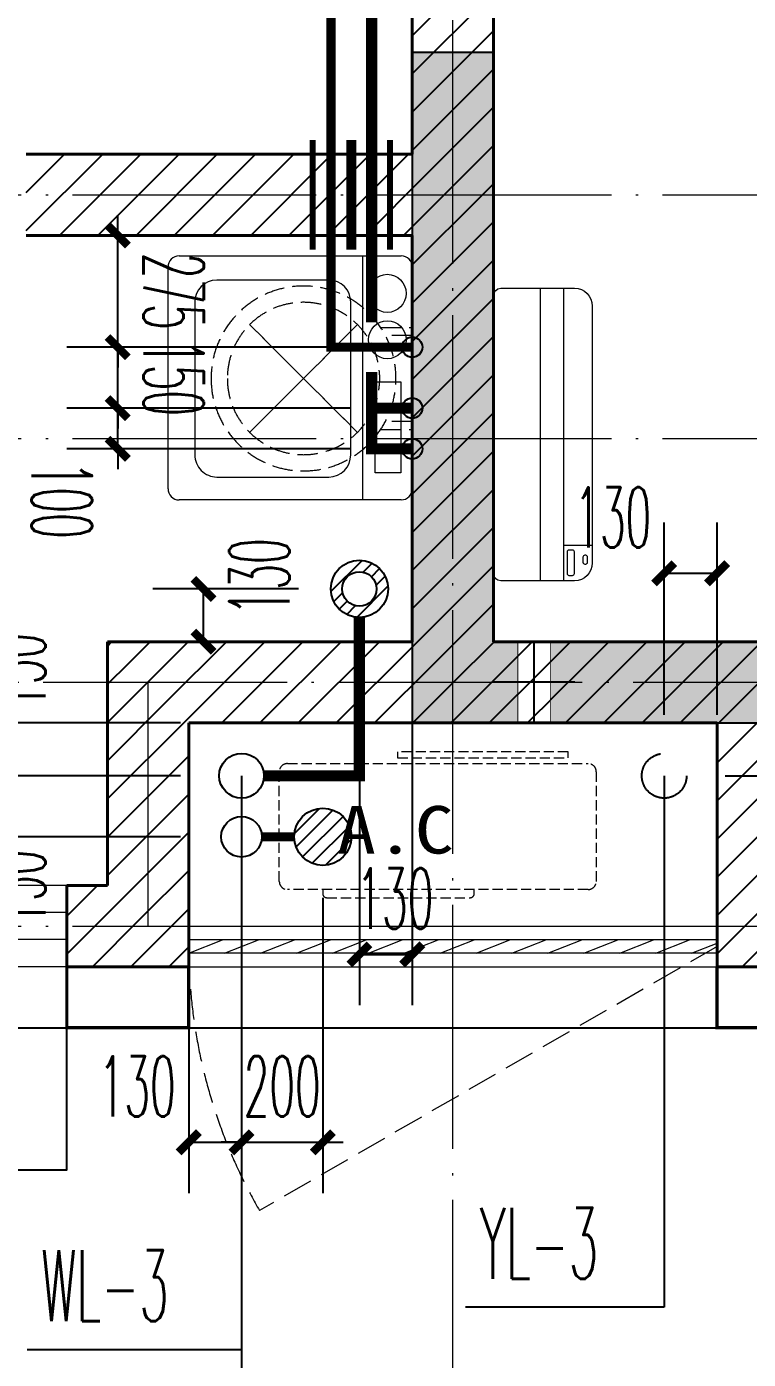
# Model space of a CAD drawing. Extents: x 27938 to 1042331, y -235042 to 1535213.
# Drawn here: x 690468 to 692244, y 133716 to 136996 of the extents above; entities that cross this region are included whole.
import ezdxf

# ---------------------------------------------------------------- set-up
doc = ezdxf.new("R2010")
doc.units = 0
doc.header["$LTSCALE"] = 1000
doc.header["$MEASUREMENT"] = 0
for name, pattern in [('$1$DASH', [0.35, 0.25, -0.1]), ('DASH', [0.35, 0.25, -0.1]), ('DOTE', [2.42, 2, -0.2, 0.02, -0.2])]:
    doc.linetypes.add(name, pattern=pattern)
for name, color, linetype in [('$RECOVER_210609100354-0', 7, 'Continuous'), ('$RECOVER_210609100354-25', 7, 'Continuous'), ('$RECOVER_210609100354-5', 7, 'Continuous'), ('3.5方案汇报，与郭总、侯月琴确定户型_t8$0$2020.03.04 -1安徽标准化洋房户型(UA）_t8_t8$0$看线', 154, 'Continuous'), ('COLUMN', 9, 'Continuous'), ('DIM_凝结', 3, 'Continuous'), ('DIM_污水', 3, 'Continuous'), ('DIM_雨水', 3, 'Continuous'), ('EQUIP_地漏', 7, 'Continuous'), ('PIPE-凝结', 150, 'N'), ('PIPE-污水', 2, 'W'), ('PIPE-热给水', 5, 'RJ1'), ('PIPE-给水', 3, 'J1'), ('TWT_DIM', 3, 'Continuous'), ('VALVE_不分区给水', 7, 'Continuous'), ('VPIPE-凝结', 150, 'Continuous'), ('VPIPE-污水', 2, 'W'), ('VPIPE-热给水', 5, 'RJ1'), ('VPIPE-给水', 3, 'TG_J'), ('VPIPE-雨水', 4, 'DASH'), ('机电标识类', 1, 'Continuous'), ('看线', 251, 'Continuous')]:
    doc.layers.add(name, color=color, linetype=linetype)
for name, color, linetype, lineweight in [('DOTE', 19, 'DOTE', 9), ('LVTRY', 1, 'Continuous', 13), ('PUB_HATCH', 8, 'Continuous', 9), ('WALL', 9, 'Continuous', 40), ('WINDOW', 8, 'Continuous', 15), ('平面-栏杆', 135, 'Continuous', 15), ('平面-看线', 45, 'Continuous', 15), ('平面-空调室内机', 176, 'Continuous', 9), ('平面-空调预留孔', 173, 'Continuous', 15), ('空调', 76, 'Continuous', 13)]:
    doc.layers.add(name, color=color, linetype=linetype, lineweight=lineweight)
doc.styles.add('_TCH_DIM_T3', font='SIMPLEX.shx', dxfattribs={"width": 0.494118, "bigfont": 'GBCBIG.shx'})
doc.styles.add('_TWT_SERIAL', font='simplex.shx', dxfattribs={"width": 0.6, "oblique": 10, "height": 3, "bigfont": 'aadri.shx'})
doc.styles.get("Standard").update_dxf_attribs({"font": 'gbenor.shx', "bigfont": 'gbcbig.shx'})
doc.styles.add('TG_LINETYPE', font='SIMPLEX', dxfattribs={"width": 0.8, "height": 3, "bigfont": 'HZTXT'})
doc.styles.add('黑体', font='simhei.ttf')
doc.linetypes.add('J1', pattern='A,3,-0.2,["J1",Standard,S=0.25,R=0,X=-0.1,Y=-0.115],-0.35', length=3.55)
doc.linetypes.add('N', pattern='A,3,-0.2,["N",Standard,S=0.25,R=0,X=-0.1,Y=-0.115],-0.2', length=3.4)
doc.linetypes.add('RJ1', pattern='A,3,-0.2,["RJ1",Standard,S=0.25,R=0,X=-0.1,Y=-0.115],-0.5', length=3.7)
doc.linetypes.add('TG_J', pattern='A,2,-0.22,["J",TG_LINETYPE,S=0.1,R=0,X=-0.18,Y=-0.15],0', length=2.22)
doc.linetypes.add('W', pattern='A,3,-0.2,["W",Standard,S=0.25,R=0,X=-0.1,Y=-0.115],-0.2', length=3.4)
doc.dimstyles.new('_TWT_ARCH&&50', dxfattribs={"dimtxt": 148.75, "dimasz": 50, "dimexe": 125, "dimexo": 150, "dimgap": 63.125, "dimtad": 1, "dimdec": 0, "dimzin": 0, "dimdsep": 46, "dimtxsty": '_TCH_DIM_T3', "dimblk": 'ARCHTICK', "dimcen": 0.09, "dimclrt": 7, "dimazin": 2, "dimtfac": 1, "dimtdec": 0, "dimtix": 1, "dimtmove": 2, "dimatfit": 3, "dimfxl": 1, "dimtolj": 1, "dimtzin": 0, "dimarcsym": 0})
pattern_1 = [(45, (0, 47.75), (-47.022601, 47.022601), [])]

# ---------------------------------------------------------------- blocks, each defined once
blk = doc.blocks.new('GFDGDGRDGRDG')
at = {"layer": 'DOTE', "linetype": 'DOTE', "ltscale": 0.3}
for p, q in [((584693.7, 360558.3), (584693.7, 376108.3)), ((573593.7, 364358.3), (626393.7, 364358.3)), ((573593.7, 363758.3), (626393.7, 363758.3)), ((626393.7, 363158.3), (573593.7, 363158.3)), ((583943.7, 362558.3), (583943.7, 363158.3)), ((573593.7, 362558.3), (626393.7, 362558.3))]:
    blk.add_line(p, q, dxfattribs=at)
blk = doc.blocks.new('HFHFHFHFTF')
at = {"layer": 'PUB_HATCH'}
blk.add_hatch(color=256, dxfattribs=at).paths.add_polyline_path([(546266.6, 365523.7), (545516.6, 365523.7), (545516.6, 366973.7), (545316.6, 366973.7), (545316.6, 365323.7), (546266.6, 365323.7)])
at = {"layer": 'COLUMN', "color": 8}
for p, q in [((545516.6, 366973.7), (545316.6, 366973.7)), ((545316.6, 366973.7), (545316.6, 365323.7)), ((545516.6, 365523.7), (545516.6, 366973.7)), ((546266.6, 365523.7), (545516.6, 365523.7)), ((545316.6, 365323.7), (546266.6, 365323.7))]:
    blk.add_line(p, q, dxfattribs=at)
blk = doc.blocks.new('RECTANG')
at = {"color": 0}
for p, q in [((1, 1), (0, 1)), ((0, 1), (0, 0)), ((1, 0), (1, 1)), ((0, 0), (1, 0))]:
    blk.add_line(p, q, dxfattribs=at)
blk = doc.blocks.new('洗衣机')
at = {"layer": 'LVTRY', "color": 0}
for p, q in [((3791567.4, 243472.1), (3791021, 243472.1)), ((3791116.5, 243472.1), (3791116.5, 242871.5)), ((3790993.7, 243444.5), (3790993.7, 242899.1)), ((3791594.6, 242899.1), (3791594.6, 243444.5)), ((3791199, 243412.7), (3791474.9, 243412.7)), ((3791145.1, 242982.5), (3791145.1, 243358)), ((3791528.8, 243358), (3791528.8, 242982.5)), ((3791474.9, 242927.8), (3791199, 242927.8)), ((3791021, 242871.5), (3791567.4, 242871.5))]:
    blk.add_line(p, q, dxfattribs=at)
at = {"layer": 'LVTRY', "color": 0, "extrusion": (0, 0, -1)}
for centre, major_axis, start_param, end_param in [((3791021, 243444.5), (0, 27.6), -1.570796, 0), ((3791567.4, 243444.5), (0, 27.6), 0, 1.570796), ((3791055.1, 243379.8), (0, 46.9), 3.141593, 9.424778), ((3791199, 243358), (0, 54.7), 4.712389, 6.283185), ((3791474.9, 243358), (0, 54.7), 0, 1.570796), ((3791055.1, 243265.7), (0, 46.9), 3.141593, 9.424778), ((3791199, 242982.5), (0, 54.7), 3.141593, 4.712389), ((3791474.9, 242982.5), (0, 54.7), 1.570796, 3.141593), ((3791021, 242899.1), (0, 27.6), 3.141593, 4.712389), ((3791567.4, 242899.1), (0, 27.6), 1.570796, 3.141593)]:
    blk.add_ellipse(centre, major_axis=major_axis, ratio=0.986385, start_param=start_param, end_param=end_param, dxfattribs=at)
at = {"layer": 'LVTRY', "color": 8, "xscale": 63.25620569481588, "yscale": 224.5369532744355, "zscale": 64.12934308941763, "rotation": 180}
blk.add_blockref('RECTANG', (3791085.2, 243162.4), dxfattribs=at)
blk = doc.blocks.new('dnfhfn')
at = {"color": 0, "linetype": '$1$DASH', "ltscale": 0.2}
for p, q in [((101.9, 495, 0), (121.9, 495, 0)), ((101.9, 417.2, 0), (101.9, 495, 0)), ((121.9, 495, 0), (121.9, 429, 0)), ((353.1, 495, 0), (333.1, 495, 0)), ((333.1, 495, 0), (333.1, 429, 0)), ((353.1, 417.2, 0), (353.1, 495, 0))]:
    blk.add_line(p, q, dxfattribs=at)
at = {"color": 0, "linetype": '$1$DASH', "ltscale": 0.2, "elevation": 0}
for points in [[(94.9, 360.1), (94.9, 360.1), (360.1, 94.9), (360.1, 94.9)], [(360.1, 360.1), (94.9, 94.9), (94.9, 94.9), (360.1, 360.1)]]:
    blk.add_lwpolyline(points, close=True, dxfattribs=at)
at = {"color": 0, "linetype": '$1$DASH', "ltscale": 0.2}
for radius in [227.5, 187.5]:
    blk.add_circle((227.5, 227.5, 0), radius, dxfattribs=at)
blk = doc.blocks.new('dongkong')
at = {"color": 0}
blk.add_wipeout([(-603756, 210771), (-603756, 210570.8), (-603836, 210570.8), (-603836, 210771)], dxfattribs=at)
at = {"layer": '机电标识类', "color": 0, "linetype": 'DASH', "ltscale": 400}
for p, q in [((-603796, 210771), (-603796, 210570.8)), ((-603896, 210670.7), (-603696, 210670.7))]:
    blk.add_line(p, q, dxfattribs=at)
at = {"layer": '空调', "color": 0, "linetype": 'DASH', "const_width": 2}
blk.add_lwpolyline([(-603756, 210771), (-603756, 210570.8), (-603836, 210570.8), (-603836, 210771)], close=True, dxfattribs=at)
blk = doc.blocks.new('A$C001338C2')
at = {"color": 0}
for p, q in [((845, 303.6), (55, 303.6)), ((109.1, 214.8), (109.1, 303.6)), ((0, 248.6), (0, 22)), ((900, 22), (900, 248.6)), ((22, 0), (878, 0))]:
    blk.add_line(p, q, dxfattribs=at)
at = {"color": 0, "lineweight": 5}
for p, q in [((900, 214.8), (0, 214.8)), ((900, 143.2), (0, 143.2))]:
    blk.add_line(p, q, dxfattribs=at)
at = {"color": 0}
for points in [[(73.1, 275), (56.8, 275, -0.414214), (51.3, 280.5), (51.3, 283.4, -0.414214), (56.8, 288.9), (73.1, 288.9, -0.414214), (78.6, 283.4), (78.6, 280.5, -0.414214)], [(89.2, 226.4), (22.2, 226.4, -0.414214), (16.7, 231.9), (16.7, 243.1, -0.414214), (22.2, 248.6), (89.2, 248.6, -0.414214), (94.7, 243.1), (94.7, 231.9, -0.414214)]]:
    blk.add_lwpolyline(points, format="xyb", close=True, dxfattribs=at)
for centre, radius, start, end in [((55, 248.6), 55, 90, 180), ((845, 248.6), 55, 360, 90), ((22, 22), 22, 180, 270), ((878, 22), 22, 270, 360)]:
    blk.add_arc(centre, radius, start, end, dxfattribs=at)
blk = doc.blocks.new('gsergvr')
at = {"layer": '平面-空调预留孔', "color": 0, "linetype": 'DASH', "ltscale": 0.1}
for p, q in [((34075.4, 17176.2), (34075.4, 17166.2)), ((34085.4, 17156.2), (34438.2, 17156.2)), ((34448.2, 17166.2), (34448.2, 17176.2))]:
    blk.add_line(p, q, dxfattribs=at)
blk.add_lwpolyline([(34728.6, 17176.2), (33988.6, 17176.2, -0.414214), (33968.6, 17196.2), (33968.6, 17466.2, -0.414214), (33988.6, 17486.2), (34728.6, 17486.2, -0.414214), (34748.6, 17466.2), (34748.6, 17196.2, -0.414214)], format="xyb", close=True, dxfattribs=at)
blk.add_lwpolyline([(34679.3, 17515.3), (34259.5, 17515.3), (34259.5, 17500.2), (34679.3, 17500.2)], close=True, dxfattribs=at)
for centre, start, end in [((34085.4, 17166.2), 180, 270), ((34438.2, 17166.2), 270, 0)]:
    blk.add_arc(centre, 10, start, end, dxfattribs=at)
at = {"layer": '平面-空调预留孔', "color": 0, "linetype": 'DASH', "ltscale": 0.1, "style": '黑体', "width": 1.2}
blk.add_text('A.C', height=117.05, dxfattribs=at).set_placement((34110.9, 17264.8))
blk = doc.blocks.new('rtyryrtyeeretee')
at = {"layer": '平面-空调预留孔', "color": 8}
blk.add_blockref('gsergvr', (635673.5, 326705.8), dxfattribs=at)
blk = doc.blocks.new('$VALVE$00000533')
at = {"ltscale": 0.5, "const_width": 25}
for points in [[(-225, 75), (225, 75)], [(-225, -75), (225, -75)]]:
    blk.add_lwpolyline(points, dxfattribs=at)
blk = doc.blocks.new('_ArchTick')
at = {"color": 0, "linetype": 'ByBlock', "const_width": 0.4}
blk.add_lwpolyline([(-0.5, -0.5), (0.5, 0.5)], dxfattribs=at)
blk = doc.blocks.new('*D309')
at = {"layer": 'Defpoints', "color": 0}
for p in [(690691.8, 136057.2), (691416.6, 136057.2), (691416.6, 135957.2)]:
    blk.add_point(p, dxfattribs=at)
at = {"layer": 'TWT_DIM', "color": 0, "lineweight": -2}
for p, q in [((690691.8, 136057.2), (690691.8, 136107.2)), ((691266.6, 136057.2), (690566.8, 136057.2)), ((690691.8, 135957.2), (690691.8, 136057.2)), ((691266.6, 135957.2), (690566.8, 135957.2)), ((690691.8, 135957.2), (690691.8, 135907.2))]:
    blk.add_line(p, q, dxfattribs=at)
at = {"layer": 'TWT_DIM', "color": 0, "lineweight": -2, "xscale": 50, "yscale": 50, "zscale": 50}
for p, rotation in [((690691.8, 136057.2), 270.0000627216138), ((690691.8, 135957.2), 90.0000627216138)]:
    blk.add_blockref('_ArchTick', p, dxfattribs=dict(at, rotation=rotation))
at = {"layer": 'TWT_DIM', "color": 7, "insert": (690554.3, 135830.6), "char_height": 148.75, "attachment_point": 5, "rotation": 270.0001, "style": '_TCH_DIM_T3'}
blk.add_mtext('\\A1;100', dxfattribs=at)
blk = doc.blocks.new('*D310')
at = {"layer": 'Defpoints', "color": 0}
for p in [(690691.8, 136207.2), (691416.6, 136207.2), (691416.6, 136057.2)]:
    blk.add_point(p, dxfattribs=at)
at = {"layer": 'TWT_DIM', "color": 0, "lineweight": -2}
for p, q in [((690691.8, 136207.2), (690691.8, 136257.2)), ((691266.6, 136207.2), (690566.8, 136207.2)), ((690691.8, 136057.2), (690691.8, 136207.2)), ((691266.6, 136057.2), (690566.8, 136057.2)), ((690691.8, 136057.2), (690691.8, 136007.2))]:
    blk.add_line(p, q, dxfattribs=at)
at = {"layer": 'TWT_DIM', "color": 0, "lineweight": -2, "xscale": 50, "yscale": 50, "zscale": 50}
for p, rotation in [((690691.8, 136207.2), 270.0000627216102), ((690691.8, 136057.2), 90.00006272161015)]:
    blk.add_blockref('_ArchTick', p, dxfattribs=dict(at, rotation=rotation))
at = {"layer": 'TWT_DIM', "color": 7, "insert": (690829.3, 136132.2), "char_height": 148.75, "attachment_point": 5, "rotation": 270.0001, "style": '_TCH_DIM_T3'}
blk.add_mtext('\\A1;150', dxfattribs=at)
blk = doc.blocks.new('*D311')
at = {"layer": 'Defpoints', "color": 0}
for p in [(690691.8, 136482.3), (691416.6, 136482.3), (691416.6, 136207.2)]:
    blk.add_point(p, dxfattribs=at)
at = {"layer": 'TWT_DIM', "color": 0, "lineweight": -2}
for p, q in [((690691.8, 136482.3), (690691.8, 136532.3)), ((691266.6, 136482.3), (690566.8, 136482.3)), ((690691.8, 136207.2), (690691.8, 136482.3)), ((691266.6, 136207.2), (690566.8, 136207.2)), ((690691.8, 136207.2), (690691.8, 136157.2))]:
    blk.add_line(p, q, dxfattribs=at)
at = {"layer": 'TWT_DIM', "color": 0, "lineweight": -2, "xscale": 50, "yscale": 50, "zscale": 50}
for p, rotation in [((690691.8, 136482.3), 270.0000627216356), ((690691.8, 136207.2), 90.00006272163566)]:
    blk.add_blockref('_ArchTick', p, dxfattribs=dict(at, rotation=rotation))
at = {"layer": 'TWT_DIM', "color": 7, "insert": (690829.3, 136344.8), "char_height": 148.75, "attachment_point": 5, "rotation": 270.0001, "style": '_TCH_DIM_T3'}
blk.add_mtext('\\A1;275', dxfattribs=at)
blk = doc.blocks.new('*D427')
at = {"layer": 'Defpoints', "color": 0}
for p in [(692166.6, 135650.7), (692036.6, 135152.3), (692166.6, 135152.3)]:
    blk.add_point(p, dxfattribs=at)
at = {"layer": 'TWT_DIM', "color": 0, "lineweight": -2}
for p, q in [((692036.6, 135302.3), (692036.6, 135775.7)), ((692166.6, 135302.3), (692166.6, 135775.7)), ((692036.6, 135650.7), (692166.6, 135650.7))]:
    blk.add_line(p, q, dxfattribs=at)
at = {"layer": 'TWT_DIM', "color": 0, "lineweight": -2, "xscale": 50, "yscale": 50, "zscale": 50, "rotation": 180}
blk.add_blockref('_ArchTick', (692036.6, 135650.7), dxfattribs=at)
at = {"layer": 'TWT_DIM', "color": 0, "lineweight": -2, "xscale": 50, "yscale": 50, "zscale": 50}
blk.add_blockref('_ArchTick', (692166.6, 135650.7), dxfattribs=at)
at = {"layer": 'TWT_DIM', "color": 7, "insert": (691910, 135788.2), "char_height": 148.75, "attachment_point": 5, "style": '_TCH_DIM_T3'}
blk.add_mtext('\\A1;130', dxfattribs=at)
blk = doc.blocks.new('*D428')
at = {"layer": 'Defpoints', "color": 0}
for p in [(692036.6, 135282.3), (692708.2, 135282.3), (692036.6, 135152.3)]:
    blk.add_point(p, dxfattribs=at)
at = {"layer": 'TWT_DIM', "color": 0, "lineweight": -2}
for p, q in [((692186.6, 135282.3), (692833.2, 135282.3)), ((692708.2, 135152.3), (692708.2, 135282.3)), ((692186.6, 135152.3), (692833.2, 135152.3))]:
    blk.add_line(p, q, dxfattribs=at)
at = {"layer": 'TWT_DIM', "color": 0, "lineweight": -2, "xscale": 50, "yscale": 50, "zscale": 50}
for p, rotation in [((692708.2, 135282.3), 90), ((692708.2, 135152.3), 270)]:
    blk.add_blockref('_ArchTick', p, dxfattribs=dict(at, rotation=rotation))
at = {"layer": 'TWT_DIM', "color": 7, "insert": (692570.7, 135025.7), "char_height": 148.75, "attachment_point": 5, "rotation": 90, "style": '_TCH_DIM_T3'}
blk.add_mtext('\\A1;130', dxfattribs=at)
blk = doc.blocks.new('*D429')
at = {"layer": 'Defpoints', "color": 0}
for p in [(690902.9, 135612.3), (691286.6, 135612.3), (691286.6, 135482.3)]:
    blk.add_point(p, dxfattribs=at)
at = {"layer": 'TWT_DIM', "color": 0, "lineweight": -2}
for p, q in [((691136.6, 135612.3), (690777.9, 135612.3)), ((690902.9, 135482.3), (690902.9, 135612.3)), ((691136.6, 135482.3), (690777.9, 135482.3))]:
    blk.add_line(p, q, dxfattribs=at)
at = {"layer": 'TWT_DIM', "color": 0, "lineweight": -2, "xscale": 50, "yscale": 50, "zscale": 50}
for p, rotation in [((690902.9, 135612.3), 90), ((690902.9, 135482.3), 270)]:
    blk.add_blockref('_ArchTick', p, dxfattribs=dict(at, rotation=rotation))
at = {"layer": 'TWT_DIM', "color": 7, "insert": (691040.4, 135641.9), "char_height": 148.75, "attachment_point": 5, "rotation": 90, "style": '_TCH_DIM_T3'}
blk.add_mtext('\\A1;130', dxfattribs=at)
blk = doc.blocks.new('*D430')
at = {"layer": 'Defpoints', "color": 0}
for p in [(691286.6, 135612.3), (691416.6, 135612.3), (691416.6, 134712.7)]:
    blk.add_point(p, dxfattribs=at)
at = {"layer": 'TWT_DIM', "color": 0, "lineweight": -2}
for p, q in [((691286.6, 135462.3), (691286.6, 134587.7)), ((691416.6, 135462.3), (691416.6, 134587.7)), ((691286.6, 134712.7), (691416.6, 134712.7))]:
    blk.add_line(p, q, dxfattribs=at)
at = {"layer": 'TWT_DIM', "color": 0, "lineweight": -2, "xscale": 50, "yscale": 50, "zscale": 50, "rotation": 180}
blk.add_blockref('_ArchTick', (691286.6, 134712.7), dxfattribs=at)
at = {"layer": 'TWT_DIM', "color": 0, "lineweight": -2, "xscale": 50, "yscale": 50, "zscale": 50}
blk.add_blockref('_ArchTick', (691416.6, 134712.7), dxfattribs=at)
at = {"layer": 'TWT_DIM', "color": 7, "insert": (691373.9, 134850.2), "char_height": 148.75, "attachment_point": 5, "style": '_TCH_DIM_T3'}
blk.add_mtext('\\A1;130', dxfattribs=at)
blk = doc.blocks.new('*D431')
at = {"layer": 'Defpoints', "color": 0}
for p in [(690866.6, 135002.3), (690996.6, 135002.3), (690996.6, 134250.2)]:
    blk.add_point(p, dxfattribs=at)
at = {"layer": 'TWT_DIM', "color": 0, "lineweight": -2}
for p, q in [((690866.6, 134852.3), (690866.6, 134125.2)), ((690996.6, 134852.3), (690996.6, 134125.2)), ((690866.6, 134250.2), (690996.6, 134250.2))]:
    blk.add_line(p, q, dxfattribs=at)
at = {"layer": 'TWT_DIM', "color": 0, "lineweight": -2, "xscale": 50, "yscale": 50, "zscale": 50, "rotation": 180}
blk.add_blockref('_ArchTick', (690866.6, 134250.2), dxfattribs=at)
at = {"layer": 'TWT_DIM', "color": 0, "lineweight": -2, "xscale": 50, "yscale": 50, "zscale": 50}
blk.add_blockref('_ArchTick', (690996.6, 134250.2), dxfattribs=at)
at = {"layer": 'TWT_DIM', "color": 7, "insert": (690740, 134387.7), "char_height": 148.75, "attachment_point": 5, "style": '_TCH_DIM_T3'}
blk.add_mtext('\\A1;130', dxfattribs=at)
blk = doc.blocks.new('*D432')
at = {"layer": 'Defpoints', "color": 0}
for p in [(690996.6, 135002.3), (691196.6, 135002.3), (691196.6, 134250.2)]:
    blk.add_point(p, dxfattribs=at)
at = {"layer": 'TWT_DIM', "color": 0, "lineweight": -2}
for p, q in [((690996.6, 134852.3), (690996.6, 134125.2)), ((691196.6, 134852.3), (691196.6, 134125.2)), ((690996.6, 134250.2), (690946.6, 134250.2)), ((690996.6, 134250.2), (691196.6, 134250.2)), ((691196.6, 134250.2), (691246.6, 134250.2))]:
    blk.add_line(p, q, dxfattribs=at)
at = {"layer": 'TWT_DIM', "color": 0, "lineweight": -2, "xscale": 50, "yscale": 50, "zscale": 50}
blk.add_blockref('_ArchTick', (690996.6, 134250.2), dxfattribs=at)
at = {"layer": 'TWT_DIM', "color": 0, "lineweight": -2, "xscale": 50, "yscale": 50, "zscale": 50, "rotation": 180}
blk.add_blockref('_ArchTick', (691196.6, 134250.2), dxfattribs=at)
at = {"layer": 'TWT_DIM', "color": 7, "insert": (691096.6, 134387.7), "char_height": 148.75, "attachment_point": 5, "style": '_TCH_DIM_T3'}
blk.add_mtext('\\A1;200', dxfattribs=at)
blk = doc.blocks.new('*D433')
at = {"layer": 'Defpoints', "color": 0}
for p in [(690302.3, 135152.3), (690996.6, 135152.3), (690996.6, 135002.3)]:
    blk.add_point(p, dxfattribs=at)
at = {"layer": 'TWT_DIM', "color": 0, "lineweight": -2}
for p, q in [((690846.6, 135152.3), (690177.3, 135152.3)), ((690302.3, 135002.3), (690302.3, 135152.3)), ((690846.6, 135002.3), (690177.3, 135002.3))]:
    blk.add_line(p, q, dxfattribs=at)
at = {"layer": 'TWT_DIM', "color": 0, "lineweight": -2, "xscale": 50, "yscale": 50, "zscale": 50}
for p, rotation in [((690302.3, 135152.3), 90), ((690302.3, 135002.3), 270)]:
    blk.add_blockref('_ArchTick', p, dxfattribs=dict(at, rotation=rotation))
at = {"layer": 'TWT_DIM', "color": 7, "insert": (690439.8, 134875.7), "char_height": 148.75, "attachment_point": 5, "rotation": 90, "style": '_TCH_DIM_T3'}
blk.add_mtext('\\A1;150', dxfattribs=at)
blk = doc.blocks.new('*D434')
at = {"layer": 'Defpoints', "color": 0}
for p in [(690302.3, 135282.3), (690996.6, 135282.3), (690996.6, 135152.3)]:
    blk.add_point(p, dxfattribs=at)
at = {"layer": 'TWT_DIM', "color": 0, "lineweight": -2}
for p, q in [((690846.6, 135282.3), (690177.3, 135282.3)), ((690302.3, 135152.3), (690302.3, 135282.3)), ((690846.6, 135152.3), (690177.3, 135152.3))]:
    blk.add_line(p, q, dxfattribs=at)
at = {"layer": 'TWT_DIM', "color": 0, "lineweight": -2, "xscale": 50, "yscale": 50, "zscale": 50}
for p, rotation in [((690302.3, 135282.3), 90), ((690302.3, 135152.3), 270)]:
    blk.add_blockref('_ArchTick', p, dxfattribs=dict(at, rotation=rotation))
at = {"layer": 'TWT_DIM', "color": 7, "insert": (690439.8, 135408.9), "char_height": 148.75, "attachment_point": 5, "rotation": 90, "style": '_TCH_DIM_T3'}
blk.add_mtext('\\A1;130', dxfattribs=at)
blk = doc.blocks.new('$TwtSys$00000141')
for p, q in [((-141.3, 11.5), (-15.1, 137.7)), ((-141.3, 11.5), (-15.1, 137.7)), ((-130.8, -52.6), (52.6, 130.8)), ((-130.8, -52.6), (52.6, 130.8)), ((-99.7, -99.7), (99.7, 99.7)), ((-99.7, -99.7), (99.7, 99.7)), ((-48.5, -130.6), (131.4, 49.3)), ((-48.5, -130.6), (131.4, 49.3)), ((17.1, -138.4), (138.4, -17.1)), ((17.1, -138.4), (138.4, -17.1))]:
    blk.add_line(p, q)
blk.add_circle((0, 0), 141)
blk.add_circle((0, 0), 141)
blk = doc.blocks.new('$TwtSys$00000543')
for p, q in [((-140.4, -12.8), (12.8, 140.4)), ((18.7, 82.5), (62.6, 126.4)), ((59.8, 59.8), (99.7, 99.7)), ((-12.8, -140.4), (140.4, 12.8)), ((82.5, 18.7), (126.4, 62.6)), ((-126.4, -62.6), (-82.5, -18.7)), ((-99.7, -99.7), (-59.8, -59.8)), ((-62.6, -126.4), (-18.7, -82.5))]:
    blk.add_line(p, q)
for radius in [141, 84.6]:
    blk.add_circle((0, 0), radius)
blk = doc.blocks.new('$WINLIB2D$00000039')
at = {"color": 0}
for points in [[(-0.5, 0.5), (-0.5, -0.5)], [(0.5, 0.5), (-0.5, 0.5)], [(0.5, -0.5), (0.5, 0.5)], [(-0.5, 0.1667), (0.5, 0.1667)], [(-0.3839, -0.1667), (-0.448, 0.1667)], [(-0.3159, -0.1667), (-0.38, 0.1667)], [(-0.2479, -0.1667), (-0.312, 0.1667)], [(-0.1799, -0.1667), (-0.244, 0.1667)], [(-0.1119, -0.1667), (-0.176, 0.1667)], [(-0.0439, -0.1667), (-0.108, 0.1667)], [(0.0241, -0.1667), (-0.04, 0.1667)], [(0.0921, -0.1667), (0.028, 0.1667)], [(0.16, -0.1667), (0.0959, 0.1667)], [(0.228, -0.1667), (0.1639, 0.1667)], [(0.296, -0.1667), (0.2319, 0.1667)], [(0.364, -0.1667), (0.2999, 0.1667)], [(0.432, -0.1667), (0.3679, 0.1667)], [(0.5, -0.1667), (0.4359, 0.1667)], [(-0.4519, -0.1667), (-0.5, 0.0836)], [(-0.5, -0.1667), (0.5, -0.1667)], [(0.5, -0.5), (-0.5, -0.5)]]:
    blk.add_lwpolyline(points, dxfattribs=at)

msp = doc.modelspace()

# ---------------------------------------------------------------- hatches: boundary and pattern name
at = {"layer": '$RECOVER_210609100354-5'}
h = msp.add_hatch(dxfattribs=at)
h.set_pattern_fill('普通砖', color=256, scale=50, style=0)
h.set_pattern_definition(pattern_1)
h.paths.add_polyline_path([(691616.6, 139432.3), (691416.6, 139632.3), (691416.6, 136682.3), (691483.2, 136582.3), (691616.6, 136582.3)])
h = msp.add_hatch(dxfattribs=at)
h.set_pattern_fill('普通砖', color=256, scale=50, style=0)
h.set_pattern_definition(pattern_1)
h.paths.add_polyline_path([(691416.6, 136682.3), (690466.6, 136682.3), (690466.6, 136482.3), (691416.6, 136482.3), (691483.2, 136582.3)])
h = msp.add_hatch(dxfattribs=at)
h.set_pattern_fill('普通砖', color=256, scale=50, style=0)
h.set_pattern_definition(pattern_1)
h.paths.add_polyline_path([(690866.6, 135282.3), (690666.6, 135482.3), (690666.6, 134882.3), (690866.6, 134682.3)])
h = msp.add_hatch(dxfattribs=at)
h.set_pattern_fill('普通砖', color=256, scale=50, style=0)
h.set_pattern_definition(pattern_1)
h.paths.add_polyline_path([(691516.6, 135415.7), (691416.6, 135482.3), (690666.6, 135482.3), (690866.6, 135282.3), (691516.6, 135282.3)])
h = msp.add_hatch(dxfattribs=at)
h.set_pattern_fill('普通砖', color=256, scale=50, style=0)
h.set_pattern_definition(pattern_1)
h.paths.add_polyline_path([(692366.6, 135482.3), (692166.6, 135282.3), (692166.6, 134682.3), (692366.6, 134882.3)])
h = msp.add_hatch(dxfattribs=at)
h.set_pattern_fill('普通砖', color=256, scale=50, style=0)
h.set_pattern_definition(pattern_1)
h.paths.add_polyline_path([(690866.6, 134682.3), (690666.6, 134882.3), (690566.6, 134882.3), (690566.6, 134682.3)])
h = msp.add_hatch(dxfattribs=at)
h.set_pattern_fill('普通砖', color=256, scale=50, style=0)
h.set_pattern_definition(pattern_1)
h.paths.add_polyline_path([(692166.6, 134682.3), (692466.6, 134682.3), (692466.6, 134882.3), (692366.6, 134882.3)])
at = {"layer": 'PIPE-污水'}
for points in [[(691286.6, 135152.3), (691300.3, 135152.3), (691300.3, 135138.6)], [(691286.6, 135152.3), (691286.6, 135138.6), (691300.3, 135138.6)]]:
    msp.add_hatch(color=256, dxfattribs=at).paths.add_polyline_path(points)
at = {"layer": 'PIPE-热给水'}
for points in [[(691216.6, 136207.2), (691216.6, 136195.9), (691205.3, 136195.9)], [(691216.6, 136207.2), (691205.3, 136207.2), (691205.3, 136195.9)]]:
    msp.add_hatch(color=256, dxfattribs=at).paths.add_polyline_path(points)
at = {"layer": 'PIPE-给水'}
for points in [[(691316.6, 135957.2), (691316.6, 135943.4), (691302.8, 135943.4)], [(691316.6, 135957.2), (691302.8, 135957.2), (691302.8, 135943.4)]]:
    msp.add_hatch(color=256, dxfattribs=at).paths.add_polyline_path(points)

# ---------------------------------------------------------------- linework, layer by layer
at = {"layer": '$RECOVER_210609100354-0', "color": 8, "const_width": 8}
for points in [[(690566.6, 134682.3), (690566.6, 134532.3), (690866.6, 134532.3), (690866.6, 134682.3)], [(692166.6, 134682.3), (692166.6, 134532.3), (692466.6, 134532.3), (692466.6, 134682.3)]]:
    msp.add_lwpolyline(points, dxfattribs=at)
at = {"layer": 'DIM_凝结'}
msp.add_line((690996.6, 135002.3), (690996.6, 133447.2), dxfattribs=at)
at = {"layer": 'DIM_污水'}
for p, q in [((690996.6, 135152.3), (690996.6, 133739.8)), ((690996.6, 133739.8), (690468.9, 133739.8))]:
    msp.add_line(p, q, dxfattribs=at)
at = {"layer": 'DIM_雨水'}
for p, q in [((692036.6, 135152.3), (692036.6, 133844.1)), ((692036.6, 133844.1), (691547.4, 133844.1))]:
    msp.add_line(p, q, dxfattribs=at)
at = {"layer": 'PIPE-凝结', "ltscale": 0.5, "const_width": 22.5}
msp.add_lwpolyline([(691046.6, 135002.3), (691126.1, 135002.3)], dxfattribs=at)
at = {"layer": 'PIPE-污水', "ltscale": 0.5, "const_width": 27.5}
for points in [[(691286.6, 135541.8), (691286.6, 135152.3)], [(691051.6, 135152.3), (691286.6, 135152.3)]]:
    msp.add_lwpolyline(points, dxfattribs=at)
at = {"layer": 'PIPE-热给水', "ltscale": 0.5, "const_width": 22.5}
for points in [[(691216.6, 140682.3), (691216.6, 136207.2)], [(691216.6, 136207.2), (691416.6, 136207.2)]]:
    msp.add_lwpolyline(points, dxfattribs=at)
at = {"layer": 'PIPE-给水', "ltscale": 0.5, "const_width": 27.5}
for points in [[(691316.6, 140782.3), (691316.6, 136268.4)], [(691316.6, 136145.9), (691316.6, 136057.2)], [(691316.6, 136057.2), (691416.6, 136057.2)], [(691316.6, 136057.2), (691316.6, 135957.2)], [(691316.6, 135957.2), (691416.6, 135957.2)]]:
    msp.add_lwpolyline(points, dxfattribs=at)
at = {"layer": 'VPIPE-凝结'}
msp.add_circle((690996.6, 135002.3), 50, dxfattribs=at)
at = {"layer": 'VPIPE-污水'}
msp.add_circle((690996.6, 135152.3), 55, dxfattribs=at)
at = {"layer": 'VPIPE-热给水'}
msp.add_circle((691416.6, 136207.2), 25, dxfattribs=at)
at = {"layer": 'VPIPE-给水'}
for centre in [(691416.6, 136057.2), (691416.6, 135957.2)]:
    msp.add_circle(centre, 25, dxfattribs=at)
at = {"layer": 'VPIPE-雨水'}
msp.add_circle((692036.6, 135152.3), 55, dxfattribs=at)
at = {"layer": 'WALL', "color": 8}
for p, q in [((691416.6, 139632.3), (691416.6, 136682.3)), ((691616.6, 139432.3), (691616.6, 136582.3)), ((691416.6, 136682.3), (690466.6, 136682.3)), ((690466.6, 136482.3), (691416.6, 136482.3)), ((691416.6, 136482.3), (691416.6, 135482.3)), ((690666.6, 135482.3), (690666.6, 134882.3)), ((691416.6, 135482.3), (690666.6, 135482.3)), ((690866.6, 135282.3), (690866.6, 134682.3)), ((691516.6, 135282.3), (690866.6, 135282.3)), ((692166.6, 135282.3), (692166.6, 134682.3)), ((690666.6, 134882.3), (690566.6, 134882.3)), ((690566.6, 134682.3), (690566.6, 134882.3)), ((690866.6, 134682.3), (690566.6, 134682.3)), ((692166.6, 134682.3), (692466.6, 134682.3))]:
    msp.add_line(p, q, dxfattribs=at)
at = {"layer": 'WINDOW', "color": 8, "linetype": 'DASH', "ltscale": 0.3}
msp.add_lwpolyline([(692166.6, 134732.3), (691040.7, 134082.3, -0.131652), (690866.6, 134732.3)], format="xyb", dxfattribs=at)
msp.add_lwpolyline([(692166.6, 134732.3), (691040.7, 134082.3, -0.131652), (690866.6, 134732.3)], format="xyb", dxfattribs=at)
at = {"layer": '平面-栏杆', "color": 8}
for points in [[(690566.6, 134815.7), (686066.6, 134815.7)], [(690566.6, 134749), (686066.6, 134749)]]:
    msp.add_lwpolyline(points, dxfattribs=at)
at = {"layer": '平面-看线', "color": 8}
msp.add_lwpolyline([(690566.6, 134882.3), (686066.6, 134882.3)], dxfattribs=at)
at = {"layer": '平面-看线', "color": 8, "linetype": 'DASH'}
msp.add_lwpolyline([(690566.6, 134682.3), (686066.6, 134682.3)], dxfattribs=at)
at = {"layer": '看线', "color": 8, "ltscale": 0.5}
for points in [[(686066.6, 134532.3), (690566.6, 134532.3)], [(688566.6, 134532.3), (688566.6, 134182.3), (690566.6, 134182.3), (690566.6, 134532.3)], [(690866.6, 134532.3), (692166.6, 134532.3)]]:
    msp.add_lwpolyline(points, dxfattribs=at)

# ---------------------------------------------------------------- block references
at = {"layer": '$RECOVER_210609100354-25', "color": 8, "xscale": -1}
msp.add_blockref('洗衣机', (4482410.4, -107040.1), dxfattribs=at)
at = {"color": 8}
for name, p in [('HFHFHFHFTF', (146100, -230041.4)), ('rtyryrtyeeretee', (21447.4, -209009.7))]:
    msp.add_blockref(name, p, dxfattribs=at)
at = {"layer": '3.5方案汇报，与郭总、侯月琴确定户型_t8$0$2020.03.04 -1安徽标准化洋房户型(UA）_t8_t8$0$看线', "ltscale": 10}
msp.add_blockref('GFDGDGRDGRDG', (106822.9, -227776), dxfattribs=at)
at = {"layer": 'EQUIP_地漏', "xscale": 0.5, "yscale": 0.5, "zscale": 0.5}
msp.add_blockref('$TwtSys$00000543', (691286.6, 135612.3), dxfattribs=at)
at = {"layer": 'EQUIP_地漏', "xscale": 0.5, "yscale": 0.5, "zscale": 0.5, "rotation": 180}
msp.add_blockref('$TwtSys$00000141', (691196.6, 135002.3), dxfattribs=at)
at = {"layer": 'VALVE_不分区给水', "xscale": -0.6, "yscale": -0.6, "zscale": 0.6, "rotation": 270}
for p in [(691216.6, 136582.3, 3000), (691316.6, 136582.3, 3000)]:
    msp.add_blockref('$VALVE$00000533', p, dxfattribs=at)
at = {"layer": 'WINDOW', "color": 8, "xscale": 1299.999999983003, "yscale": -100, "zscale": 1299.999999983003, "rotation": 180}
msp.add_blockref('$WINLIB2D$00000039', (691516.6, 134732.3), dxfattribs=at)
at = {"layer": '平面-空调预留孔', "color": 8, "xscale": -1, "rotation": 270}
msp.add_blockref('dnfhfn', (690921.6, 135902.7, 0), dxfattribs=at)
at = {"layer": '平面-空调预留孔', "color": 8, "xscale": -0.800000000046565, "yscale": 0.800000000046565, "zscale": 0.800000000046565, "rotation": 269.9999997665698}
msp.add_blockref('A$C001338C2', (691616.8, 135632.3), dxfattribs=at)

# ---------------------------------------------------------------- texts
at = {"layer": 'DIM_污水', "color": 7, "style": '_TWT_SERIAL', "width": 0.48}
msp.add_text('WL-3', height=175, dxfattribs=at).set_placement((690503.9, 133809.8))
at = {"layer": 'DIM_雨水', "color": 7, "style": '_TWT_SERIAL', "width": 0.48}
msp.add_text('YL-3', height=175, dxfattribs=at).set_placement((691582.4, 133914.1))

# ---------------------------------------------------------------- dimensions: what is measured, and where the dimension line sits
at = {"layer": 'TWT_DIM'}
for p1, p2, distance, picture, middle in [((691416.6, 136207.2), (691416.6, 136482.3), 724.8, '*D311', (690829.3, 136344.8)), ((691416.6, 136057.2), (691416.6, 136207.2), 724.8, '*D310', (690829.3, 136132.2)), ((690996.6, 135002.3), (691196.6, 135002.3), -752.1, '*D432', (691096.6, 134387.7))]:
    dim = msp.add_aligned_dim(p1=p1, p2=p2, distance=distance, dimstyle='_TWT_ARCH&&50', dxfattribs=at)
    dim.commit()
    dim.dimension.update_dxf_attribs({"geometry": picture, "text_midpoint": middle})
for base, p1, p2, angle, picture, middle in [((690691.8, 136057.2), (691416.6, 135957.2), (691416.6, 136057.2), 90.0001, '*D309', (690554.3, 135830.6)), ((690902.9, 135612.3), (691286.6, 135482.3), (691286.6, 135612.3), 90, '*D429', (691040.4, 135641.9)), ((691416.6, 134712.7), (691286.6, 135612.3), (691416.6, 135612.3), 360, '*D430', (691373.9, 134850.2)), ((690302.3, 135282.3), (690996.6, 135152.3), (690996.6, 135282.3), 90, '*D434', (690439.8, 135408.9)), ((692708.2, 135282.3), (692036.6, 135152.3), (692036.6, 135282.3), 90, '*D428', (692570.7, 135025.7)), ((690302.3, 135152.3), (690996.6, 135002.3), (690996.6, 135152.3), 90, '*D433', (690439.8, 134875.7)), ((690996.6, 134250.2), (690866.6, 135002.3), (690996.6, 135002.3), 0, '*D431', (690740, 134387.7))]:
    dim = msp.add_linear_dim(base=base, p1=p1, p2=p2, angle=angle, dimstyle='_TWT_ARCH&&50', dxfattribs=at)
    dim.commit()
    dim.dimension.update_dxf_attribs({"geometry": picture, "text_midpoint": middle, "dimtype": 129})

# ---------------------------------------------------------------- next in the draw order: block references
at = {"layer": '平面-空调室内机', "color": 8, "ltscale": 0.3, "rotation": 180}
msp.add_blockref('dongkong', (87920.6, 346053.1), dxfattribs=at)

# ---------------------------------------------------------------- next in the draw order: hatches: boundary and pattern name
at = {"layer": '$RECOVER_210609100354-5'}
h = msp.add_hatch(dxfattribs=at)
h.set_pattern_fill('普通砖', color=256, scale=50, style=0)
h.set_pattern_definition(pattern_1)
h.paths.add_polyline_path([(691483.2, 136582.3), (691416.6, 136482.3), (691416.6, 135482.3), (691516.6, 135415.7), (691616.6, 135482.3), (691616.6, 136582.3)])
h = msp.add_hatch(dxfattribs=at)
h.set_pattern_fill('普通砖', color=256, scale=50, style=0)
h.set_pattern_definition(pattern_1)
h.paths.add_polyline_path([(692166.6, 135282.3), (692366.6, 135482.3), (691616.6, 135482.3), (691516.6, 135415.7), (691516.6, 135282.3)])

# ---------------------------------------------------------------- next in the draw order: linework, layer by layer
at = {"layer": 'WALL', "color": 8}
for p, q in [((691616.6, 136582.3), (691616.6, 135482.3)), ((692366.6, 135482.3), (691616.6, 135482.3)), ((692166.6, 135282.3), (691516.6, 135282.3))]:
    msp.add_line(p, q, dxfattribs=at)

# ---------------------------------------------------------------- next in the draw order: dimensions: what is measured, and where the dimension line sits
at = {"layer": 'TWT_DIM'}
dim = msp.add_linear_dim(base=(692166.6, 135650.7), p1=(692036.6, 135152.3), p2=(692166.6, 135152.3), angle=0, dimstyle='_TWT_ARCH&&50', dxfattribs=at)
dim.commit()
dim.dimension.update_dxf_attribs({"geometry": '*D427', "text_midpoint": (691910, 135788.2), "dimtype": 129})

doc.saveas('drawing.dxf')
